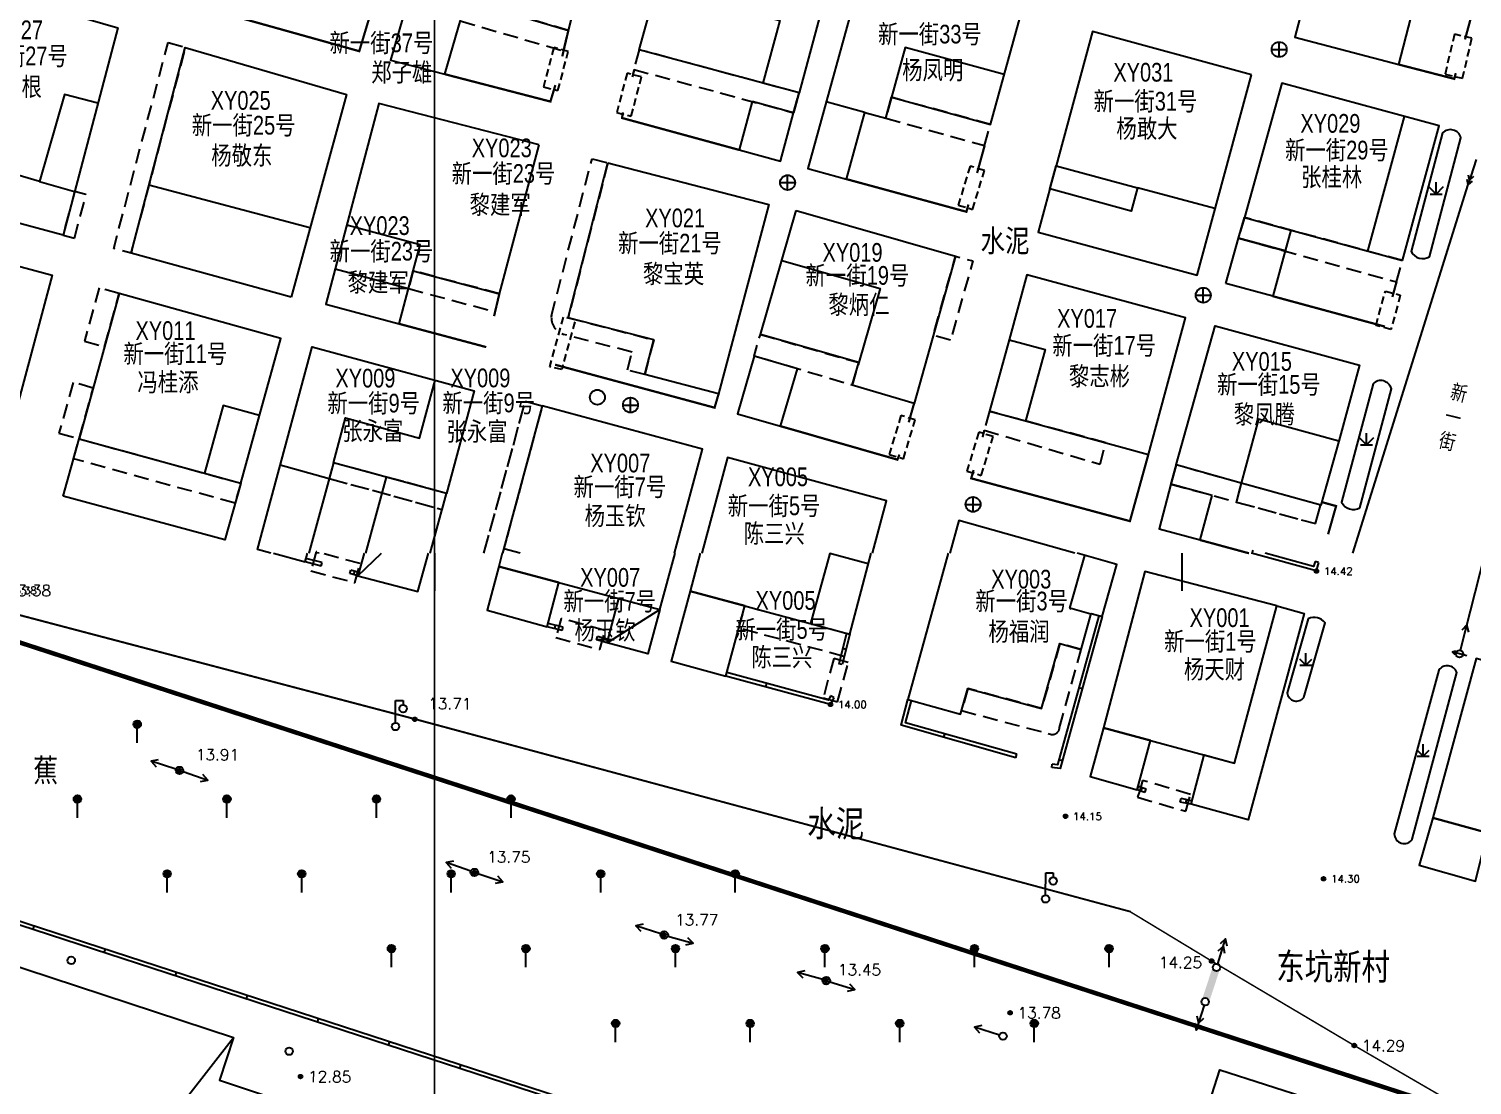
# Model space of a CAD drawing. Extents: x 396500 to 398250, y 1005980 to 1008200.
# Drawn here: x 396872.9 to 396969.4, y 1006164.4 to 1006235.1 of the extents above; entities that cross this region are included whole.
import ezdxf
from ezdxf.enums import TextEntityAlignment as Align

# ---------------------------------------------------------------- set-up
doc = ezdxf.new("R2010")
doc.units = 0
doc.header["$LTSCALE"] = 0.5
for name, pattern in [('X32', [1.5, 1, -0.5]), ('X39', [3, 2.5, -0.5]), ('X5', [3, 2, -1]), ('XX010', [10000, 0, -10000]), ('XX21', [3, 2, -1])]:
    doc.linetypes.add(name, pattern=pattern)
doc.layers.get('0').update_dxf_attribs({"linetype": 'CONTINUOUS'})
for name, color, linetype in [('21', 6, 'CONTINUOUS'), ('24', 2, 'CONTINUOUS'), ('35', 4, 'CONTINUOUS'), ('44', 9, 'CONTINUOUS'), ('51', 2, 'CONTINUOUS'), ('92', 3, 'CONTINUOUS'), ('93', 3, 'CONTINUOUS'), ('95', 3, 'CONTINUOUS'), ('DLSS', 4, 'CONTINUOUS'), ('ELEVATION', 7, 'CONTINUOUS'), ('GXYZ', 2, 'CONTINUOUS'), ('JMD', 6, 'CONTINUOUS'), ('POINTCODE', 7, 'CONTINUOUS'), ('ZBTZ', 3, 'CONTINUOUS'), ('权属人', 160, 'CONTINUOUS'), ('用地红线', 1, 'CONTINUOUS'), ('编号', 90, 'CONTINUOUS'), ('门牌号', 1, 'CONTINUOUS')]:
    doc.layers.add(name, color=color, linetype=linetype)
doc.layers.add('绘图层', color=6, linetype='CONTINUOUS', lineweight=5)
doc.styles.add('细等线', font='txt.shx', dxfattribs={"bigfont": 'ht.shx'})
doc.styles.add('细等线体', font='长等线体_0.TTF', dxfattribs={"width": 0.8})
doc.linetypes.add('1161', pattern='A,0,[149,AAA.SHX,S=0.15,R=0,X=0,Y=0],-1.6', length=1.6)
doc.linetypes.add('443', pattern='A,5,[169,AAA.SHX,S=0.83,R=0,X=0,Y=0],5', length=10)

# ---------------------------------------------------------------- blocks, each defined once
blk = doc.blocks.new('gc043')
for p, q in [((-1, 0), (1, 0)), ((0, -1), (0, 1))]:
    blk.add_line(p, q)
blk.add_circle((0, 0), 1)
blk = doc.blocks.new('gc013a')
at = {"linetype": 'Continuous'}
blk.add_line((0.5, 0), (4, 0), dxfattribs=at)
at = {"linetype": 'Continuous', "flags": 128}
for points in [[(2.77, 0.35), (3.38, 0), (2.77, -0.35)], [(3.39, 0.35), (4, 0), (3.39, -0.35)]]:
    blk.add_lwpolyline(points, dxfattribs=at)
blk = doc.blocks.new('gc188')
blk.add_circle((0, 0), 1)
blk = doc.blocks.new('gc124')
for p, q in [((-1, 1), (0, 0)), ((-0.8, 0), (0.8, 0)), ((0, 0), (0, 1.6)), ((0, 0), (1, 1))]:
    blk.add_line(p, q)
blk = doc.blocks.new('B517')
at = {"linetype": 'Continuous'}
for p, q in [((0, 1), (0, -1)), ((0, -1), (-0.25, -0.566987)), ((0, -1), (0.25, -0.566987))]:
    blk.add_line(p, q, dxfattribs=at)
blk = doc.blocks.new('B954')
at = {"linetype": 'Continuous'}
for p, q in [((0, 0), (-0.8, 0.8)), ((-0.8, 0), (0.8, 0)), ((0, 0), (0, 1.6)), ((0, 0), (0.8, 0.8))]:
    blk.add_line(p, q, dxfattribs=at)
blk = doc.blocks.new('B3526')
for p, q in [((0, 0.52), (0, 3.52)), ((0, 3.52), (1, 3.52)), ((1, 3.52), (1, 2.92))]:
    blk.add_line(p, q)
for centre in [(1, 2.42), (0, 0.02)]:
    blk.add_circle(centre, 0.5)
blk = doc.blocks.new('B8211')
blk.add_hatch(color=256).paths.add_polyline_path([(0.25, 0, 1), (-0.25, 0, 1)])
blk.add_circle((0, 0), 0.25)
blk = doc.blocks.new('B919')
blk.add_hatch(color=256).paths.add_polyline_path([(0.5, 2.5, 1), (-0.5, 2.5, 1)])
at = {"linetype": 'Continuous'}
blk.add_line((0, 0), (0, 2), dxfattribs=at)
blk.add_circle((0, 2.5), 0.5)
blk = doc.blocks.new('B9371')
at = {"linetype": 'Continuous'}
blk.add_circle((0, 0), 0.5, dxfattribs=at)

msp = doc.modelspace()

# ---------------------------------------------------------------- hatches: boundary and pattern name
at = {"layer": '51', "linetype": 'Continuous'}
for points in [[(396952.074, 1006172.393, 1), (396952.549, 1006172.236), (396951.792, 1006169.945, 1), (396951.317, 1006170.102)], [(396952.074, 1006172.392, 1), (396952.549, 1006172.235), (396951.792, 1006169.944, 1), (396951.317, 1006170.101)], [(396952.074, 1006172.392, 1), (396952.549, 1006172.235), (396951.792, 1006169.944, 1), (396951.317, 1006170.101)]]:
    msp.add_hatch(color=2, dxfattribs=at).paths.add_polyline_path(points)

# ---------------------------------------------------------------- linework, layer by layer
at = {"layer": '21', "color": 6, "linetype": 'Continuous'}
for points in [[(396889.242, 1006200), (396891.346, 1006199.424), (396891.502, 1006200)], [(396894.884, 1006198.494), (396896.462, 1006200)], [(396895.292, 1006200), (396894.884, 1006198.494), (396898.899, 1006197.444), (396899.607, 1006200)], [(396904.535, 1006200), (396904.299, 1006199.115), (396915.084, 1006196.242), (396916.096, 1006200)], [(396917.781, 1006200), (396917.099, 1006197.469), (396927.785, 1006194.592), (396929.209, 1006200)], [(396929.021, 1006199.285), (396926.435, 1006199.987), (396925.163, 1006195.298)], [(396934.367, 1006200), (396931.67, 1006190.218), (396935.185, 1006189.241), (396935.666, 1006190.972), (396940.608, 1006189.625), (396941.831, 1006193.962), (396943.261, 1006193.558), (396943.933, 1006195.972), (396944.668, 1006195.765), (396945.637, 1006199.254), (396942.993, 1006200)], [(396943.911, 1006195.924), (396942.497, 1006196.323), (396943.494, 1006199.859)], [(396911.548, 1006194.008), (396915.084, 1006196.242)], [(396858.407, 1006131.525), (396886.557, 1006167.634)]]:
    msp.add_lwpolyline(points, dxfattribs=at)
at = {"layer": '21', "color": 6, "linetype": 'XX010'}
for points in [[(396929.021, 1006199.285), (396926.435, 1006199.987), (396925.163, 1006195.298), (396927.785, 1006194.592)], [(396945.637, 1006199.254), (396943.494, 1006199.859), (396942.497, 1006196.323), (396943.919, 1006195.921), (396943.933, 1006195.972), (396944.668, 1006195.765)], [(396980.267, 1006190.012), (396969.681, 1006192.967), (396966.769, 1006182.32), (396970.445, 1006181.323), (396970.655, 1006181.956), (396975.169, 1006180.729), (396976.437, 1006185.272), (396978.807, 1006184.61)]]:
    msp.add_lwpolyline(points, close=True, dxfattribs=at)
at = {"layer": '21', "color": 6, "linetype": 'Continuous'}
for points in [[(396904.299, 1006199.115), (396903.524, 1006196.206), (396907.54, 1006195.082), (396908.329, 1006198.042)], [(396944.75, 1006188.324), (396953.508, 1006185.974), (396956.338, 1006196.482), (396947.521, 1006198.782)], [(396911.548, 1006194.008), (396912.338, 1006196.974), (396915.084, 1006196.242), (396914.283, 1006193.268)], [(396917.099, 1006197.469), (396915.839, 1006192.789), (396919.496, 1006191.794), (396920.759, 1006196.483)], [(396950.605, 1006183.222), (396951.489, 1006186.516), (396953.508, 1006185.974), (396956.338, 1006196.482), (396958.181, 1006195.983), (396954.421, 1006182.187)], [(396977.555, 1006180.073), (396980.267, 1006190.012), (396969.668, 1006192.956), (396966.769, 1006182.32), (396970.445, 1006181.323), (396970.62, 1006181.963)], [(396944.75, 1006188.324), (396943.865, 1006185.077), (396947.003, 1006184.192), (396947.885, 1006187.483)], [(396966.769, 1006182.32), (396965.861, 1006179.149), (396969.632, 1006178.091), (396970.445, 1006181.323)], [(396888.84, 1006163.716), (396876.257, 1006125.76), (396858.407, 1006131.525), (396859.219, 1006133.478), (396850.382, 1006136.283), (396867.37, 1006173.937), (396886.557, 1006167.634), (396885.613, 1006164.786)], [(396958.651, 1006163.506), (396956.478, 1006156.747), (396950.364, 1006158.712), (396952.538, 1006165.472)]]:
    msp.add_lwpolyline(points, close=True, dxfattribs=at)
at = {"layer": '21', "color": 6, "linetype": 'XX21'}
msp.add_lwpolyline([(396927.785, 1006194.592), (396927.393, 1006193.103), (396920.358, 1006194.997), (396920.759, 1006196.483)], close=True, dxfattribs=at)
msp.add_lwpolyline([(396935.253, 1006189.485), (396941.283, 1006187.894, 0.443992), (396941.811, 1006188.352), (396943.261, 1006193.558), (396941.831, 1006193.962), (396940.608, 1006189.625), (396935.666, 1006190.972)], format="xyb", close=True, dxfattribs=at)
at = {"layer": '24', "color": 2, "linetype": 'XX21'}
for points in [[(396892.086, 1006200.106), (396891.742, 1006198.827), (396894.684, 1006198.035), (396895.029, 1006199.314)], [(396908.465, 1006195.641), (396908.121, 1006194.362), (396911.063, 1006193.57), (396911.408, 1006194.849)], [(396926.714, 1006192.959), (396926.002, 1006190.337), (396926.969, 1006190.079), (396927.679, 1006192.697)], [(396947.171, 1006184.133), (396947.032, 1006183.686), (396950.25, 1006182.753), (396950.575, 1006183.876), (396947.353, 1006184.817)]]:
    msp.add_lwpolyline(points, close=True, dxfattribs=at)
at = {"layer": '24', "color": 2, "linetype": 'Continuous'}
for points in [[(396959.129, 1006199.377), (396958.972, 1006198.829), (396954.654, 1006200)], [(396954.697, 1006199.988), (396954.76, 1006200.22)], [(396958.899, 1006199.443), (396958.807, 1006199.122), (396955.57, 1006200)], [(396891.346, 1006199.424), (396891.407, 1006199.657)], [(396892.421, 1006199.142), (396891.346, 1006199.424)], [(396892.482, 1006199.375), (396891.407, 1006199.657)], [(396891.883, 1006199.283), (396891.944, 1006199.516)], [(396892.421, 1006199.142), (396892.482, 1006199.375)], [(396894.336, 1006198.64), (396894.398, 1006198.872)], [(396894.946, 1006198.726), (396894.398, 1006198.872)], [(396959.129, 1006199.377), (396958.899, 1006199.443)], [(396894.884, 1006198.494), (396894.336, 1006198.64)], [(396894.61, 1006198.567), (396894.672, 1006198.799)], [(396894.884, 1006198.494), (396894.946, 1006198.726)], [(396907.54, 1006195.082), (396907.598, 1006195.315)], [(396908.55, 1006194.833), (396907.54, 1006195.082)], [(396908.608, 1006195.066), (396907.598, 1006195.315)], [(396908.045, 1006194.958), (396908.103, 1006195.191)], [(396908.55, 1006194.833), (396908.608, 1006195.066)], [(396944.668, 1006195.765), (396941.846, 1006185.606), (396941.287, 1006185.669)], [(396944.436, 1006195.829), (396941.669, 1006185.867), (396941.314, 1006185.907)], [(396944.668, 1006195.765), (396944.436, 1006195.829)], [(396910.847, 1006194.206), (396910.912, 1006194.437)], [(396911.548, 1006194.008), (396910.847, 1006194.206)], [(396911.613, 1006194.239), (396910.912, 1006194.437)], [(396911.197, 1006194.107), (396911.262, 1006194.338)], [(396911.548, 1006194.008), (396911.613, 1006194.239)], [(396927.552, 1006194.649), (396927.047, 1006192.616)], [(396927.785, 1006194.592), (396927.28, 1006192.558)], [(396927.785, 1006194.592), (396927.552, 1006194.649)], [(396927.532, 1006193.575), (396927.3, 1006193.633)], [(396927.28, 1006192.558), (396927.047, 1006192.616)], [(396919.496, 1006191.794), (396919.559, 1006192.026)], [(396926.714, 1006190.365), (396926.49, 1006189.895), (396919.496, 1006191.794)], [(396926.497, 1006190.468), (396926.36, 1006190.179), (396919.559, 1006192.026)], [(396922.167, 1006191.069), (396922.23, 1006191.301)], [(396926.714, 1006190.365), (396926.497, 1006190.468)], [(396938.879, 1006186.33), (396931.208, 1006188.499), (396931.67, 1006190.218)], [(396938.944, 1006186.561), (396931.501, 1006188.665), (396931.902, 1006190.155)], [(396931.67, 1006190.218), (396931.902, 1006190.155)], [(396943.329, 1006190.947), (396943.098, 1006191.012)], [(396934.067, 1006187.69), (396934.132, 1006187.921)], [(396938.879, 1006186.33), (396938.944, 1006186.561)], [(396941.287, 1006185.669), (396941.314, 1006185.907)], [(396941.991, 1006186.13), (396941.76, 1006186.194)], [(396987.248, 1006137.711), (396843.767, 1006184.404)], [(396987.323, 1006137.94), (396843.841, 1006184.632)], [(396947.003, 1006184.192), (396947.082, 1006184.419)], [(396947.596, 1006184.238), (396947.082, 1006184.419)], [(396947.517, 1006184.012), (396947.003, 1006184.192)], [(396947.26, 1006184.102), (396947.339, 1006184.329)], [(396947.517, 1006184.012), (396947.596, 1006184.238)], [(396949.889, 1006183.364), (396949.936, 1006183.599)], [(396950.652, 1006183.457), (396949.936, 1006183.599)], [(396950.247, 1006183.293), (396950.294, 1006183.528)], [(396950.605, 1006183.222), (396950.652, 1006183.457)], [(396950.605, 1006183.222), (396949.889, 1006183.364)], [(396873.213, 1006175.074), (396873.139, 1006174.846)], [(396877.968, 1006173.527), (396877.893, 1006173.298)], [(396882.722, 1006171.979), (396882.648, 1006171.751)], [(396887.477, 1006170.432), (396887.402, 1006170.204)], [(396892.231, 1006168.885), (396892.157, 1006168.657)], [(396896.986, 1006167.338), (396896.912, 1006167.109)], [(396901.74, 1006165.79), (396901.666, 1006165.562)]]:
    msp.add_lwpolyline(points, dxfattribs=at)
at = {"layer": '44', "color": 9, "linetype": 'Continuous', "const_width": 0.1}
for points in [[(396946.554, 1006176.028), (396898.684, 1006188.902), (396856.466, 1006200)], [(396946.554, 1006176.028), (396951.983, 1006172.743), (396961.525, 1006167.093), (397000, 1006144.759)]]:
    msp.add_lwpolyline(points, dxfattribs=at)
at = {"layer": '44', "color": 9, "linetype": 'Continuous'}
for points in [[(396946.554, 1006176.028), (396898.684, 1006188.902), (396856.466, 1006200)], [(396946.554, 1006176.028), (396898.684, 1006188.903), (396856.468, 1006200)]]:
    msp.add_lwpolyline(points, dxfattribs=at)
at = {"layer": '51', "color": 2, "linetype": 'Continuous'}
for points in [[(396968.627, 1006193.524), (396970.283, 1006200)], [(396968.627, 1006193.524), (396969.061, 1006195.22)], [(396969.196, 1006194.738), (396969.061, 1006195.22), (396968.711, 1006194.862)], [(396881.531, 1006186.201), (396881.042, 1006186.096), (396881.378, 1006185.725)], [(396882.708, 1006185.561), (396881.042, 1006186.096)], [(396883.183, 1006185.403), (396884.837, 1006184.831)], [(396884.346, 1006184.736), (396884.837, 1006184.831), (396884.509, 1006185.208)], [(396901.272, 1006179.413), (396900.781, 1006179.318), (396901.108, 1006178.94)], [(396902.435, 1006178.746), (396900.781, 1006179.318)], [(396902.909, 1006178.586), (396904.571, 1006178.039)], [(396904.081, 1006177.937), (396904.571, 1006178.039), (396904.238, 1006178.412)], [(396913.962, 1006175.208), (396913.473, 1006175.106), (396913.806, 1006174.733)], [(396915.135, 1006174.559), (396913.473, 1006175.106)], [(396915.613, 1006174.413), (396917.297, 1006173.939)], [(396916.813, 1006173.815), (396917.297, 1006173.939), (396916.948, 1006174.297)], [(396952.387, 1006172.552), (396952.92, 1006174.219)], [(396952.874, 1006173.254), (396952.768, 1006173.742), (396952.398, 1006173.406)], [(396953.027, 1006173.73), (396952.92, 1006174.219), (396952.55, 1006173.882)], [(396924.767, 1006172.096), (396924.283, 1006171.973), (396924.632, 1006171.615)], [(396925.967, 1006171.498), (396924.283, 1006171.973)], [(396926.447, 1006171.356), (396928.116, 1006170.831)], [(396927.628, 1006170.722), (396928.116, 1006170.831), (396927.778, 1006171.199)], [(396951.478, 1006169.785), (396950.942, 1006168.119)], [(396950.99, 1006169.084), (396951.095, 1006168.595), (396951.466, 1006168.931)], [(396936.607, 1006168.425), (396936.119, 1006168.316), (396936.457, 1006167.948)], [(396937.788, 1006167.792), (396936.119, 1006168.316)], [(396950.836, 1006168.608), (396950.942, 1006168.119), (396951.312, 1006168.455)]]:
    msp.add_lwpolyline(points, dxfattribs=at)
for centre in [(396968.565, 1006193.282), (396882.946, 1006185.484), (396902.671, 1006178.665), (396915.372, 1006174.481), (396952.311, 1006172.314), (396952.311, 1006172.314), (396952.311, 1006172.314), (396952.311, 1006172.314), (396926.208, 1006171.431), (396951.554, 1006170.023), (396951.554, 1006170.023), (396951.554, 1006170.023), (396951.554, 1006170.023), (396938.027, 1006167.717)]:
    msp.add_circle(centre, 0.25, dxfattribs=at)
at = {"layer": '95', "color": 3, "linetype": 'Continuous'}
for points in [[(396958.157, 1006190.364), (396959.568, 1006195.348, 0.380548), (396958.439, 1006195.611), (396957.041, 1006190.672, 0.680649), (396958.157, 1006190.364)], [(396965.397, 1006180.878), (396968.375, 1006192.035, 0.609224), (396967.178, 1006192.193), (396964.203, 1006181.252, 0.742163), (396965.397, 1006180.878)]]:
    msp.add_lwpolyline(points, format="xyb", dxfattribs=at)
at = {"layer": 'GXYZ', "linetype": 'Continuous'}
msp.add_line((396961.431, 1006200), (396969.141, 1006224.65), dxfattribs=at)
at = {"layer": 'JMD', "linetype": 'Continuous', "flags": 128}
for points in [[(396900.979, 1006246.483), (396897.053, 1006232.971), (396900.692, 1006232.029), (396902.123, 1006236.943), (396906.557, 1006235.654), (396908.957, 1006234.957), (396910.162, 1006239.621), (396911.235, 1006243.843)], [(396926.763, 1006239.59), (396924.385, 1006230.779), (396913.695, 1006233.664), (396916.145, 1006242.489)], [(396928.654, 1006239.072), (396924.975, 1006225.717), (396927.566, 1006225.012), (396928.795, 1006229.469), (396930.183, 1006229.086), (396930.569, 1006230.487), (396937.189, 1006228.664), (396939.259, 1006236.168)], [(396864.475, 1006224.143), (396868.228, 1006238.194), (396878.816, 1006235.127), (396875.156, 1006221.269)], [(396958.34, 1006237.585), (396957.544, 1006234.504), (396964.506, 1006232.673), (396965.312, 1006235.785)], [(396954.657, 1006231.982), (396944.014, 1006234.876), (396941.58, 1006225.911), (396947.031, 1006224.437), (396946.611, 1006222.883), (396941.158, 1006224.364), (396940.384, 1006221.472), (396951.02, 1006218.592)], [(396890.412, 1006217.121), (396879.704, 1006220.074), (396883.336, 1006233.817), (396894.11, 1006230.676)], [(396964.74, 1006219.569), (396967.194, 1006228.573), (396956.684, 1006231.431), (396954.171, 1006222.449)], [(396906.997, 1006227.298), (396896.29, 1006230.074), (396892.73, 1006216.649), (396897.638, 1006215.339), (396898.577, 1006218.881), (396904.343, 1006217.352)], [(396921.261, 1006230.198), (396920.385, 1006226.965), (396923.153, 1006226.213), (396924.026, 1006229.448)], [(396911.606, 1006226.102), (396922.37, 1006223.312), (396919.01, 1006210.667), (396914.064, 1006211.949), (396914.665, 1006214.265), (396908.947, 1006215.748)], [(396924.202, 1006222.912), (396934.855, 1006219.866), (396932.077, 1006210.006), (396927.939, 1006211.237), (396928.375, 1006212.747), (396921.799, 1006214.627)], [(396957.287, 1006221.6), (396956.908, 1006220.211), (396953.787, 1006221.076), (396954.171, 1006222.449)], [(396871.853, 1006208.929), (396862.113, 1006211.531), (396864.718, 1006221.2), (396874.432, 1006218.583)], [(396952.938, 1006218.044), (396953.787, 1006221.076), (396956.908, 1006220.211), (396956.07, 1006217.188)], [(396938.435, 1006214.271), (396937.122, 1006209.499), (396939.535, 1006208.846), (396947.752, 1006206.609), (396950.233, 1006215.736), (396939.632, 1006218.619)], [(396878.909, 1006217.366), (396876.23, 1006207.656), (396884.612, 1006205.353), (396887.045, 1006204.684), (396888.299, 1006209.208), (396889.728, 1006214.367)], [(396953.956, 1006204.688), (396949.613, 1006205.907), (396952.222, 1006215.207), (396961.872, 1006212.569), (396960.485, 1006207.494), (396959.279, 1006203.213)], [(396921.381, 1006213.187), (396920.275, 1006209.318), (396923.137, 1006208.502), (396924.275, 1006212.326)], [(396875.164, 1006203.815), (396876.23, 1006207.656), (396887.045, 1006204.684), (396885.971, 1006200.896)], [(396952.021, 1006203.87), (396949.263, 1006204.622), (396948.474, 1006201.637), (396951.21, 1006200.895)]]:
    msp.add_lwpolyline(points, close=True, dxfattribs=at)
for points in [[(396914.854, 1006237.839), (396923.1, 1006235.613), (396921.971, 1006231.43)], [(396938.11, 1006232.001), (396931.481, 1006233.817), (396930.569, 1006230.487)], [(396877.484, 1006230.085), (396875.264, 1006230.672), (396873.581, 1006224.86), (396875.925, 1006224.182)], [(396928.795, 1006229.469), (396926.205, 1006230.183)], [(396964.863, 1006229.207), (396962.415, 1006220.203)], [(396873.581, 1006224.86), (396869.241, 1006226.117), (396868.366, 1006223.096)], [(396891.675, 1006221.752), (396880.9, 1006224.599)], [(396952.198, 1006223.04), (396947.031, 1006224.437)], [(396898.577, 1006218.881), (396899.043, 1006220.627), (396894.141, 1006221.935)], [(396923.234, 1006219.574), (396929.803, 1006217.695), (396928.375, 1006212.747)], [(396893.368, 1006219.009), (396898.264, 1006217.697)], [(396938.437, 1006214.277), (396940.843, 1006213.615), (396939.544, 1006208.844)], [(396889.06, 1006200), (396888.155, 1006200.247), (396891.83, 1006213.81), (396902.658, 1006210.857), (396900.811, 1006204.005), (396893.241, 1006206.057), (396891.598, 1006200)], [(396893.24, 1006206.057), (396894.057, 1006209.056), (396899.007, 1006207.706), (396900.053, 1006211.567)], [(396888.299, 1006209.208), (396885.868, 1006209.882), (396884.612, 1006205.353)], [(396916.054, 1006200), (396917.928, 1006206.97), (396907.21, 1006209.852), (396904.554, 1006200)], [(396960.485, 1006207.494), (396955.124, 1006208.96), (396953.956, 1006204.688)], [(396889.674, 1006205.903), (396892.954, 1006205.005)], [(396929.304, 1006200), (396930.228, 1006203.514), (396919.599, 1006206.397), (396917.877, 1006200)], [(396899.703, 1006200), (396900.811, 1006204.005), (396896.77, 1006205.1), (396895.388, 1006200)], [(396942.83, 1006200), (396935.067, 1006202.189), (396934.463, 1006200)], [(396905.736, 1006200), (396904.633, 1006200.297)]]:
    msp.add_lwpolyline(points, dxfattribs=at)
at = {"layer": 'JMD', "color": 6, "linetype": '443', "const_width": 0.15, "flags": 128}
for points in [[(396886.756, 1006235.861), (396894.97, 1006233.567), (396895.842, 1006236.477)], [(396968.93, 1006234.352), (396969.362, 1006235.934)], [(396908.55, 1006233.219), (396908.957, 1006234.957)], [(396964.506, 1006232.673), (396968.211, 1006231.717), (396968.312, 1006232.099)], [(396900.692, 1006232.029), (396907.756, 1006230.2), (396908.089, 1006231.304)], [(396913.367, 1006232.337), (396913.243, 1006231.838)], [(396924.026, 1006229.448), (396924.385, 1006230.779)], [(396912.607, 1006229.475), (396912.548, 1006229.101), (396920.385, 1006226.965)], [(396936.296, 1006225.424), (396936.802, 1006227.261)], [(396941.58, 1006225.911), (396941.158, 1006224.364)], [(396927.566, 1006225.012), (396935.581, 1006222.832), (396935.714, 1006223.314)], [(396964.073, 1006217.134), (396964.352, 1006218.146)], [(396903.988, 1006215.859), (396904.343, 1006217.352)], [(396956.07, 1006217.188), (396963.58, 1006215.153)], [(396897.638, 1006215.339), (396903.465, 1006213.784)], [(396908.07, 1006212.608), (396918.737, 1006209.735), (396919.01, 1006210.667)], [(396931.724, 1006208.76), (396932.077, 1006210.006)], [(396923.137, 1006208.502), (396930.964, 1006206.259), (396931.1, 1006206.599)], [(396936.779, 1006208.227), (396936.662, 1006207.761)], [(396936.065, 1006205.566), (396935.902, 1006205.011), (396946.517, 1006202.15), (396947.752, 1006206.609)], [(396949.613, 1006205.907), (396949.263, 1006204.622)], [(396959.773, 1006201.273), (396960.309, 1006203.157), (396959.338, 1006203.426)], [(396951.208, 1006200.888), (396954.484, 1006200)]]:
    msp.add_lwpolyline(points, dxfattribs=at)
at = {"layer": 'JMD', "linetype": 'X5'}
for points in [[(396901.73, 1006235.59), (396908.636, 1006233.585), (396908.957, 1006234.957), (396902.123, 1006236.943)], [(396913.695, 1006233.664), (396913.33, 1006232.347), (396924.026, 1006229.448), (396924.385, 1006230.779)], [(396930.183, 1006229.086), (396936.802, 1006227.261), (396937.189, 1006228.664), (396930.569, 1006230.487)], [(396875.156, 1006221.269), (396875.923, 1006221.066), (396876.693, 1006223.98), (396875.925, 1006224.183)], [(396954.171, 1006222.449), (396953.787, 1006221.076), (396964.352, 1006218.146), (396964.74, 1006219.569)], [(396898.264, 1006217.697), (396904.056, 1006216.145), (396904.343, 1006217.352), (396898.577, 1006218.881)], [(396878.909, 1006217.366), (396877.583, 1006217.736), (396876.59, 1006214.171), (396877.926, 1006213.803)], [(396877.167, 1006211.05), (396875.83, 1006211.423), (396874.885, 1006208.031), (396876.23, 1006207.656)], [(396937.122, 1006209.499), (396936.779, 1006208.227), (396944.519, 1006205.949), (396944.909, 1006207.393)], [(396887.045, 1006204.684), (396886.663, 1006203.349), (396875.849, 1006206.321), (396876.23, 1006207.656)], [(396949.613, 1006205.907), (396949.263, 1006204.622), (396953.639, 1006203.429), (396953.956, 1006204.688)]]:
    msp.add_lwpolyline(points, close=True, dxfattribs=at)
at = {"layer": 'JMD', "linetype": 'X32'}
for points in [[(396967.596, 1006232.029), (396968.764, 1006231.755), (396969.392, 1006234.431), (396968.223, 1006234.705)], [(396907.982, 1006233.812), (396907.29, 1006231.185), (396908.259, 1006230.934), (396908.95, 1006233.557)], [(396912.884, 1006232.097), (396912.192, 1006229.47), (396913.16, 1006229.219), (396913.851, 1006231.842)], [(396935.83, 1006225.88), (396935.034, 1006223.282), (396935.992, 1006222.993), (396936.786, 1006225.587)], [(396963.973, 1006214.955), (396962.979, 1006215.227), (396963.61, 1006217.533), (396964.604, 1006217.261)], [(396931.204, 1006209.21), (396930.408, 1006206.612), (396931.366, 1006206.323), (396932.16, 1006208.917)], [(396936.409, 1006208.094), (396935.613, 1006205.496), (396936.571, 1006205.207), (396937.366, 1006207.801)]]:
    msp.add_lwpolyline(points, close=True, dxfattribs=at)
at = {"layer": 'JMD', "linetype": 'X5', "flags": 128}
for points in [[(396882.184, 1006234.153), (396883.336, 1006233.817), (396879.704, 1006220.074), (396878.545, 1006220.38)], [(396934.519, 1006214.247), (396933.364, 1006214.572), (396934.855, 1006219.866), (396936.01, 1006219.541)], [(396921.799, 1006214.627), (396928.375, 1006212.747), (396927.939, 1006211.237), (396921.381, 1006213.187)]]:
    msp.add_lwpolyline(points, close=True, dxfattribs=at)
at = {"layer": 'JMD', "linetype": 'X5'}
msp.add_lwpolyline([(396914.064, 1006211.949), (396912.903, 1006212.254), (396913.214, 1006213.451), (396908.657, 1006214.633, -0.363617), (396907.824, 1006215.898), (396910.542, 1006226.379), (396911.606, 1006226.102), (396908.947, 1006215.748), (396914.665, 1006214.265)], format="xyb", close=True, dxfattribs=at)
at = {"layer": 'JMD', "linetype": 'X32', "flags": 128}
msp.add_lwpolyline([(396908.511, 1006212.295), (396907.723, 1006212.466), (396908.633, 1006215.827), (396909.421, 1006215.625)], close=True, dxfattribs=at)
at = {"layer": 'JMD', "linetype": 'X39', "flags": 128}
msp.add_lwpolyline([(396903.314, 1006200), (396906.077, 1006210.16), (396907.21, 1006209.852), (396904.554, 1006200)], dxfattribs=at)
at = {"layer": 'JMD', "linetype": 'X39'}
for points in [[(396892.954, 1006205.005), (396900.523, 1006202.933), (396900.811, 1006204.005), (396893.24, 1006206.057)], [(396953.956, 1006204.688), (396953.639, 1006203.429), (396958.938, 1006201.984), (396959.279, 1006203.213)]]:
    msp.add_lwpolyline(points, close=True, dxfattribs=at)
at = {"layer": 'JMD', "linetype": 'X32'}
msp.add_lwpolyline([(396892.295, 1006200), (396892.164, 1006200.035), (396892.154, 1006200)], dxfattribs=at)
at = {"layer": 'POINTCODE', "color": 1, "linetype": 'Continuous'}
for p, q in [((396900, 1006200), (396900, 1006197.5)), ((396950, 1006200), (396950, 1006197.5))]:
    msp.add_line(p, q, dxfattribs=at)
at = {"layer": 'ZBTZ', "linetype": '1161', "flags": 128}
msp.add_lwpolyline([(396966.549, 1006219.818), (396968.66, 1006227.774, 0.58727), (396967.432, 1006228.099), (396965.331, 1006220.18, 0.432519)], format="xyb", close=True, dxfattribs=at)
at = {"layer": 'ZBTZ', "linetype": '1161'}
msp.add_lwpolyline([(396961.896, 1006203.046), (396964.007, 1006211.002, 0.58727), (396962.779, 1006211.327), (396960.678, 1006203.407, 0.432519)], format="xyb", close=True, dxfattribs=at)
at = {"layer": '用地红线', "linetype": 'Continuous', "const_width": 0.3, "flags": 128}
msp.add_lwpolyline([(397271.322, 1006673.857), (397185.657, 1006354.399), (397168.5, 1006359), (397138, 1006287.5), (397082.144, 1006234.663), (397047.451, 1006156.692, -0.306075), (397015.156, 1006147.481), (396845.453, 1006202.772, -0.414213), (396835.837, 1006221.681), (396896.967, 1006409.306, -0.090189), (397228.694, 1007024.028)], format="xyb", dxfattribs=at)
at = {"layer": '绘图层', "linetype": 'Continuous', "flags": 128}
for points in [[(396550, 1006440), (396550, 1006090), (396900, 1006090), (396900, 1006440)], [(396900, 1006330), (396900, 1005980), (397250, 1005980), (397250, 1006330)]]:
    msp.add_lwpolyline(points, close=True, dxfattribs=at)

# ---------------------------------------------------------------- block references
at = {"layer": '35', "color": 4, "yscale": 0.5, "zscale": 0.5}
for p, xscale, rotation in [((396897.398, 1006188.407, 13.846), 0.500000000019125, 359.7518714719193), ((396897.398, 1006188.407, 13.846), 0.4999999999889528, 359.7518383878652), ((396897.398, 1006188.407, 13.846), 0.4999999999889528, 359.7518383878652), ((396940.877, 1006176.886, 14.329), 0.500000000019125, 359.7518714719193), ((396940.877, 1006176.885, 14.329), 0.4999999999889528, 359.7518383878652), ((396940.877, 1006176.885, 14.329), 0.4999999999889528, 359.7518383878652)]:
    msp.add_blockref('B3526', p, dxfattribs=dict(at, xscale=xscale, rotation=rotation))
at = {"layer": '51', "color": 2, "linetype": 'Continuous', "xscale": 0.4999999999918247, "yscale": 0.5, "zscale": 0.5, "rotation": 254.8327265093702}
msp.add_blockref('B517', (396968.565, 1006193.282), dxfattribs=at)
at = {"layer": '92', "color": 3, "linetype": 'Continuous', "xscale": 0.5, "yscale": 0.5, "zscale": 0.5}
for p in [(396880.121, 1006187.322), (396876.121, 1006182.322), (396886.121, 1006182.322), (396896.121, 1006182.322), (396905.121, 1006182.322), (396882.121, 1006177.322), (396891.121, 1006177.322), (396901.121, 1006177.322), (396911.121, 1006177.322), (396920.121, 1006177.322), (396897.121, 1006172.322), (396906.121, 1006172.322), (396916.121, 1006172.322), (396926.121, 1006172.322), (396936.121, 1006172.322), (396945.121, 1006172.322), (396912.121, 1006167.322), (396921.121, 1006167.322), (396931.121, 1006167.322), (396940.121, 1006167.322)]:
    msp.add_blockref('B919', p, dxfattribs=at)
at = {"layer": '93', "color": 3, "linetype": 'Continuous', "xscale": 0.4999999999889528, "yscale": 0.5, "zscale": 0.5, "rotation": 359.7518383878652}
for p in [(396875.707, 1006172.787), (396890.28, 1006166.711)]:
    msp.add_blockref('B9371', p, dxfattribs=at)
at = {"layer": '95', "color": 3, "linetype": 'Continuous', "xscale": 0.500000000019125, "yscale": 0.5, "zscale": 0.5, "rotation": 359.7518714719193}
for p in [(396958.276, 1006192.517), (396966.129, 1006186.445)]:
    msp.add_blockref('B954', p, dxfattribs=at)
at = {"layer": 'ELEVATION', "color": 42, "yscale": 0.5, "zscale": 0.5}
for p, xscale, rotation in [((396958.991, 1006198.813, 14.42), 0.500000000019125, 359.7518714719193), ((396926.49, 1006189.895, 14), 0.500000000019125, 359.7518714719193), ((396898.684, 1006188.902, 13.709), 0.4999999999889528, 359.7518383878652), ((396882.946, 1006185.484, 13.906), 0.4999999999889528, 359.7518383878652), ((396942.213, 1006182.417, 14.15), 0.500000000019125, 359.7518714719193), ((396902.671, 1006178.665, 13.746), 0.4999999999889528, 359.7518383878652), ((396959.473, 1006178.244, 14.3), 0.500000000019125, 359.7518714719193), ((396915.372, 1006174.481, 13.767), 0.4999999999889528, 359.7518383878652), ((396951.983, 1006172.743, 14.252), 0.4999999999889528, 359.7518383878652), ((396926.208, 1006171.431, 13.454), 0.4999999999889528, 359.7518383878652), ((396938.502, 1006169.283, 13.779), 0.4999999999889528, 359.7518383878652), ((396961.525, 1006167.093, 14.288), 0.4999999999889528, 359.7518383878652), ((396891.046, 1006165.017, 12.846), 0.4999999999889528, 359.7518383878652)]:
    msp.add_blockref('B8211', p, dxfattribs=dict(at, xscale=xscale, rotation=rotation))
at = {"layer": 'GXYZ', "xscale": 0.5, "yscale": 0.5, "zscale": 0.5}
for p in [(396956.499, 1006233.68, 14.565), (396951.423, 1006217.253), (396936.024, 1006203.268, 14.118)]:
    msp.add_blockref('gc043', p, dxfattribs=at)
at = {"layer": 'GXYZ', "linetype": 'Continuous', "xscale": 0.5, "yscale": 0.5, "rotation": 252.2227596650418}
msp.add_blockref('gc013a', (396969.752, 1006226.554), dxfattribs=at)
at = {"layer": 'GXYZ', "linetype": 'Continuous', "xscale": 0.5, "yscale": 0.5, "zscale": 0.5}
msp.add_blockref('gc043', (396923.623, 1006224.784), dxfattribs=at)
at = {"layer": 'GXYZ', "linetype": 'Continuous', "xscale": 0.5, "yscale": 0.5}
for name, p in [('gc188', (396910.896, 1006210.43)), ('gc043', (396913.113, 1006209.908))]:
    msp.add_blockref(name, p, dxfattribs=at)
at = {"layer": 'ZBTZ', "linetype": 'Continuous', "xscale": 0.5, "yscale": 0.5}
for p in [(396966.996, 1006224.012), (396962.343, 1006207.24)]:
    msp.add_blockref('gc124', p, dxfattribs=at)

# ---------------------------------------------------------------- texts
at = {"color": 3, "linetype": 'Continuous', "style": '细等线'}
for s, height, rotation, p in [('蕉', 1.75, 359.75184, (396873.159, 1006184.562)), ('水泥', 2, 359.75187, (396924.939, 1006180.873)), ('东坑新村', 2, 359.75187, (396956.305, 1006171.317))]:
    msp.add_text(s, height=height, rotation=rotation, dxfattribs=at).set_placement(p)
at = {"layer": 'DLSS', "linetype": 'Continuous', "style": '细等线体', "width": 0.8}
msp.add_text('水泥', height=1.5, dxfattribs=at).set_placement((396938.166, 1006220.918), align=Align.MIDDLE)
at = {"layer": 'DLSS', "linetype": 'Continuous', "insert": (396968.121, 1006211.345), "char_height": 1, "width": 1.09404, "attachment_point": 1, "rotation": 346.40562, "style": '细等线体'}
msp.add_mtext('新\\P一街', dxfattribs=at)
at = {"layer": 'ELEVATION', "color": 42, "style": '细等线'}
for s, height, rotation, p in [('14.42', 0.5, 359.75187, (396959.49, 1006198.561, 14.42)), ('13.38', 0.75, 359.75184, (396871.468, 1006197.141, 13.376)), ('13.38', 0.5, 359.75187, (396871.468, 1006197.266, 13.38)), ('13.71', 0.75, 359.75184, (396899.581, 1006189.578, 13.709)), ('14.00', 0.5, 359.75187, (396926.989, 1006189.643, 14)), ('13.91', 0.75, 359.75184, (396884.038, 1006186.166, 13.906)), ('14.15', 0.5, 359.75187, (396942.712, 1006182.165, 14.15)), ('13.75', 0.75, 359.75184, (396903.527, 1006179.33, 13.746)), ('14.30', 0.5, 359.75187, (396959.972, 1006177.992, 14.3)), ('13.77', 0.75, 359.75184, (396916.096, 1006175.124, 13.767)), ('14.25', 0.75, 359.75184, (396948.453, 1006172.277, 14.252)), ('13.45', 0.75, 359.75184, (396926.986, 1006171.789, 13.454)), ('13.78', 0.75, 359.75184, (396939, 1006168.906, 13.779)), ('14.29', 0.75, 359.75184, (396962.023, 1006166.715, 14.288)), ('12.85', 0.75, 359.75184, (396891.545, 1006164.64, 12.846))]:
    msp.add_text(s, height=height, rotation=rotation, dxfattribs=at).set_placement(p)
at = {"layer": '权属人', "linetype": 'Continuous', "char_height": 1.25, "attachment_point": 1, "style": '细等线体'}
for s, insert, own_width in [('郑子雄', (396895.767, 1006232.787), 6.1227), ('杨凤明', (396931.284, 1006232.935), 6.2226), ('廖为根', (396869.651, 1006231.821), 4.65027), ('杨敢大', (396945.61, 1006229.033), 7.49753), ('杨敬东', (396885.07, 1006227.225), 5.97772), ('张桂林', (396957.967, 1006225.787), 4.81275), ('黎建军', (396902.349, 1006223.937), 5.20345), ('黎宝英', (396913.947, 1006219.311), 5.53441), ('黎建军', (396894.187, 1006218.741), 5.20345), ('黎炳仁', (396926.347, 1006217.252), 4.34986), ('黎志彬', (396942.437, 1006212.469), 4.43984), ('冯桂添', (396880.131, 1006212.072), 5.85383), ('黎凤腾', (396953.465, 1006209.921), 4.27598), ('张永富', (396893.831, 1006208.82), 4.22913), ('张永富', (396900.8, 1006208.773), 4.22913), ('杨玉钦', (396910.044, 1006203.132), 4.59416), ('陈三兴', (396920.683, 1006201.951), 4.49231), ('杨玉钦', (396909.369, 1006195.486), 4.59416), ('杨福润', (396937.054, 1006195.396), 4.715), ('陈三兴', (396921.19, 1006193.687), 4.49231), ('杨天财', (396950.129, 1006192.875), 5.64101)]:
    msp.add_mtext_dynamic_manual_height_columns(s, width=1.00179, gutter_width=1, heights=[0], dxfattribs=dict(at, insert=insert)).dxf.set("width", own_width)
at = {"layer": '编号', "linetype": 'Continuous', "char_height": 1.25, "attachment_point": 1, "style": '细等线体'}
for s, insert in [('XY027', (396869.8, 1006235.619)), ('XY031', (396945.409, 1006232.784)), ('XY025', (396885.035, 1006230.902)), ('XY029', (396957.919, 1006229.366)), ('XY023', (396902.493, 1006227.728)), ('XY021', (396914.09, 1006223.044)), ('XY023', (396894.33, 1006222.531)), ('XY019', (396925.958, 1006220.74)), ('XY017', (396941.647, 1006216.326)), ('XY011', (396880.003, 1006215.513)), ('XY015', (396953.338, 1006213.453)), ('XY009', (396893.375, 1006212.334)), ('XY009', (396901.064, 1006212.348)), ('XY007', (396910.422, 1006206.659)), ('XY005', (396920.971, 1006205.737)), ('XY007', (396909.747, 1006199.014)), ('XY003', (396937.242, 1006198.896)), ('XY005', (396921.477, 1006197.473)), ('XY001', (396950.508, 1006196.321))]:
    msp.add_mtext_dynamic_manual_height_columns(s, width=0.93234, gutter_width=1, heights=[0], dxfattribs=dict(at, insert=insert))
at = {"layer": '门牌号', "linetype": 'Continuous', "char_height": 1.25, "attachment_point": 1, "style": '细等线体'}
for s, insert in [('\\pt1.8;新一街33号', (396929.67, 1006235.333)), ('\\pt1.8;新一街37号', (396892.98, 1006234.75)), ('\\pt1.8;新一街27号', (396868.536, 1006233.876)), ('\\pt1.8;新一街31号', (396944.087, 1006230.847)), ('\\pt1.8;新一街25号', (396883.769, 1006229.243)), ('\\pt1.8;新一街29号', (396956.89, 1006227.58)), ('\\pt1.8;新一街23号', (396901.148, 1006226.018)), ('\\pt1.8;新一街21号', (396912.28, 1006221.36)), ('\\pt1.8;新一街23号', (396892.985, 1006220.822)), ('\\pt1.8;新一街19号', (396924.82, 1006219.203)), ('\\pt1.8;新一街17号', (396941.325, 1006214.52)), ('\\pt1.8;新一街11号', (396879.195, 1006213.967)), ('\\pt1.8;新一街15号', (396952.341, 1006211.911)), ('\\pt1.8;新一街9号', (396892.839, 1006210.662)), ('\\pt1.8;新一街9号', (396900.528, 1006210.675)), ('\\pt1.8;新一街7号', (396909.304, 1006205.067)), ('\\pt1.8;新一街5号', (396919.62, 1006203.799)), ('\\pt1.8;新一街7号', (396908.628, 1006197.421)), ('\\pt1.8;新一街3号', (396936.175, 1006197.432)), ('\\pt1.8;新一街5号', (396920.126, 1006195.534)), ('\\pt1.8;新一街1号', (396948.806, 1006194.74))]:
    msp.add_mtext_dynamic_manual_height_columns(s, width=9.87209, gutter_width=1, heights=[0.632], dxfattribs=dict(at, insert=insert))

doc.saveas('drawing.dxf')
